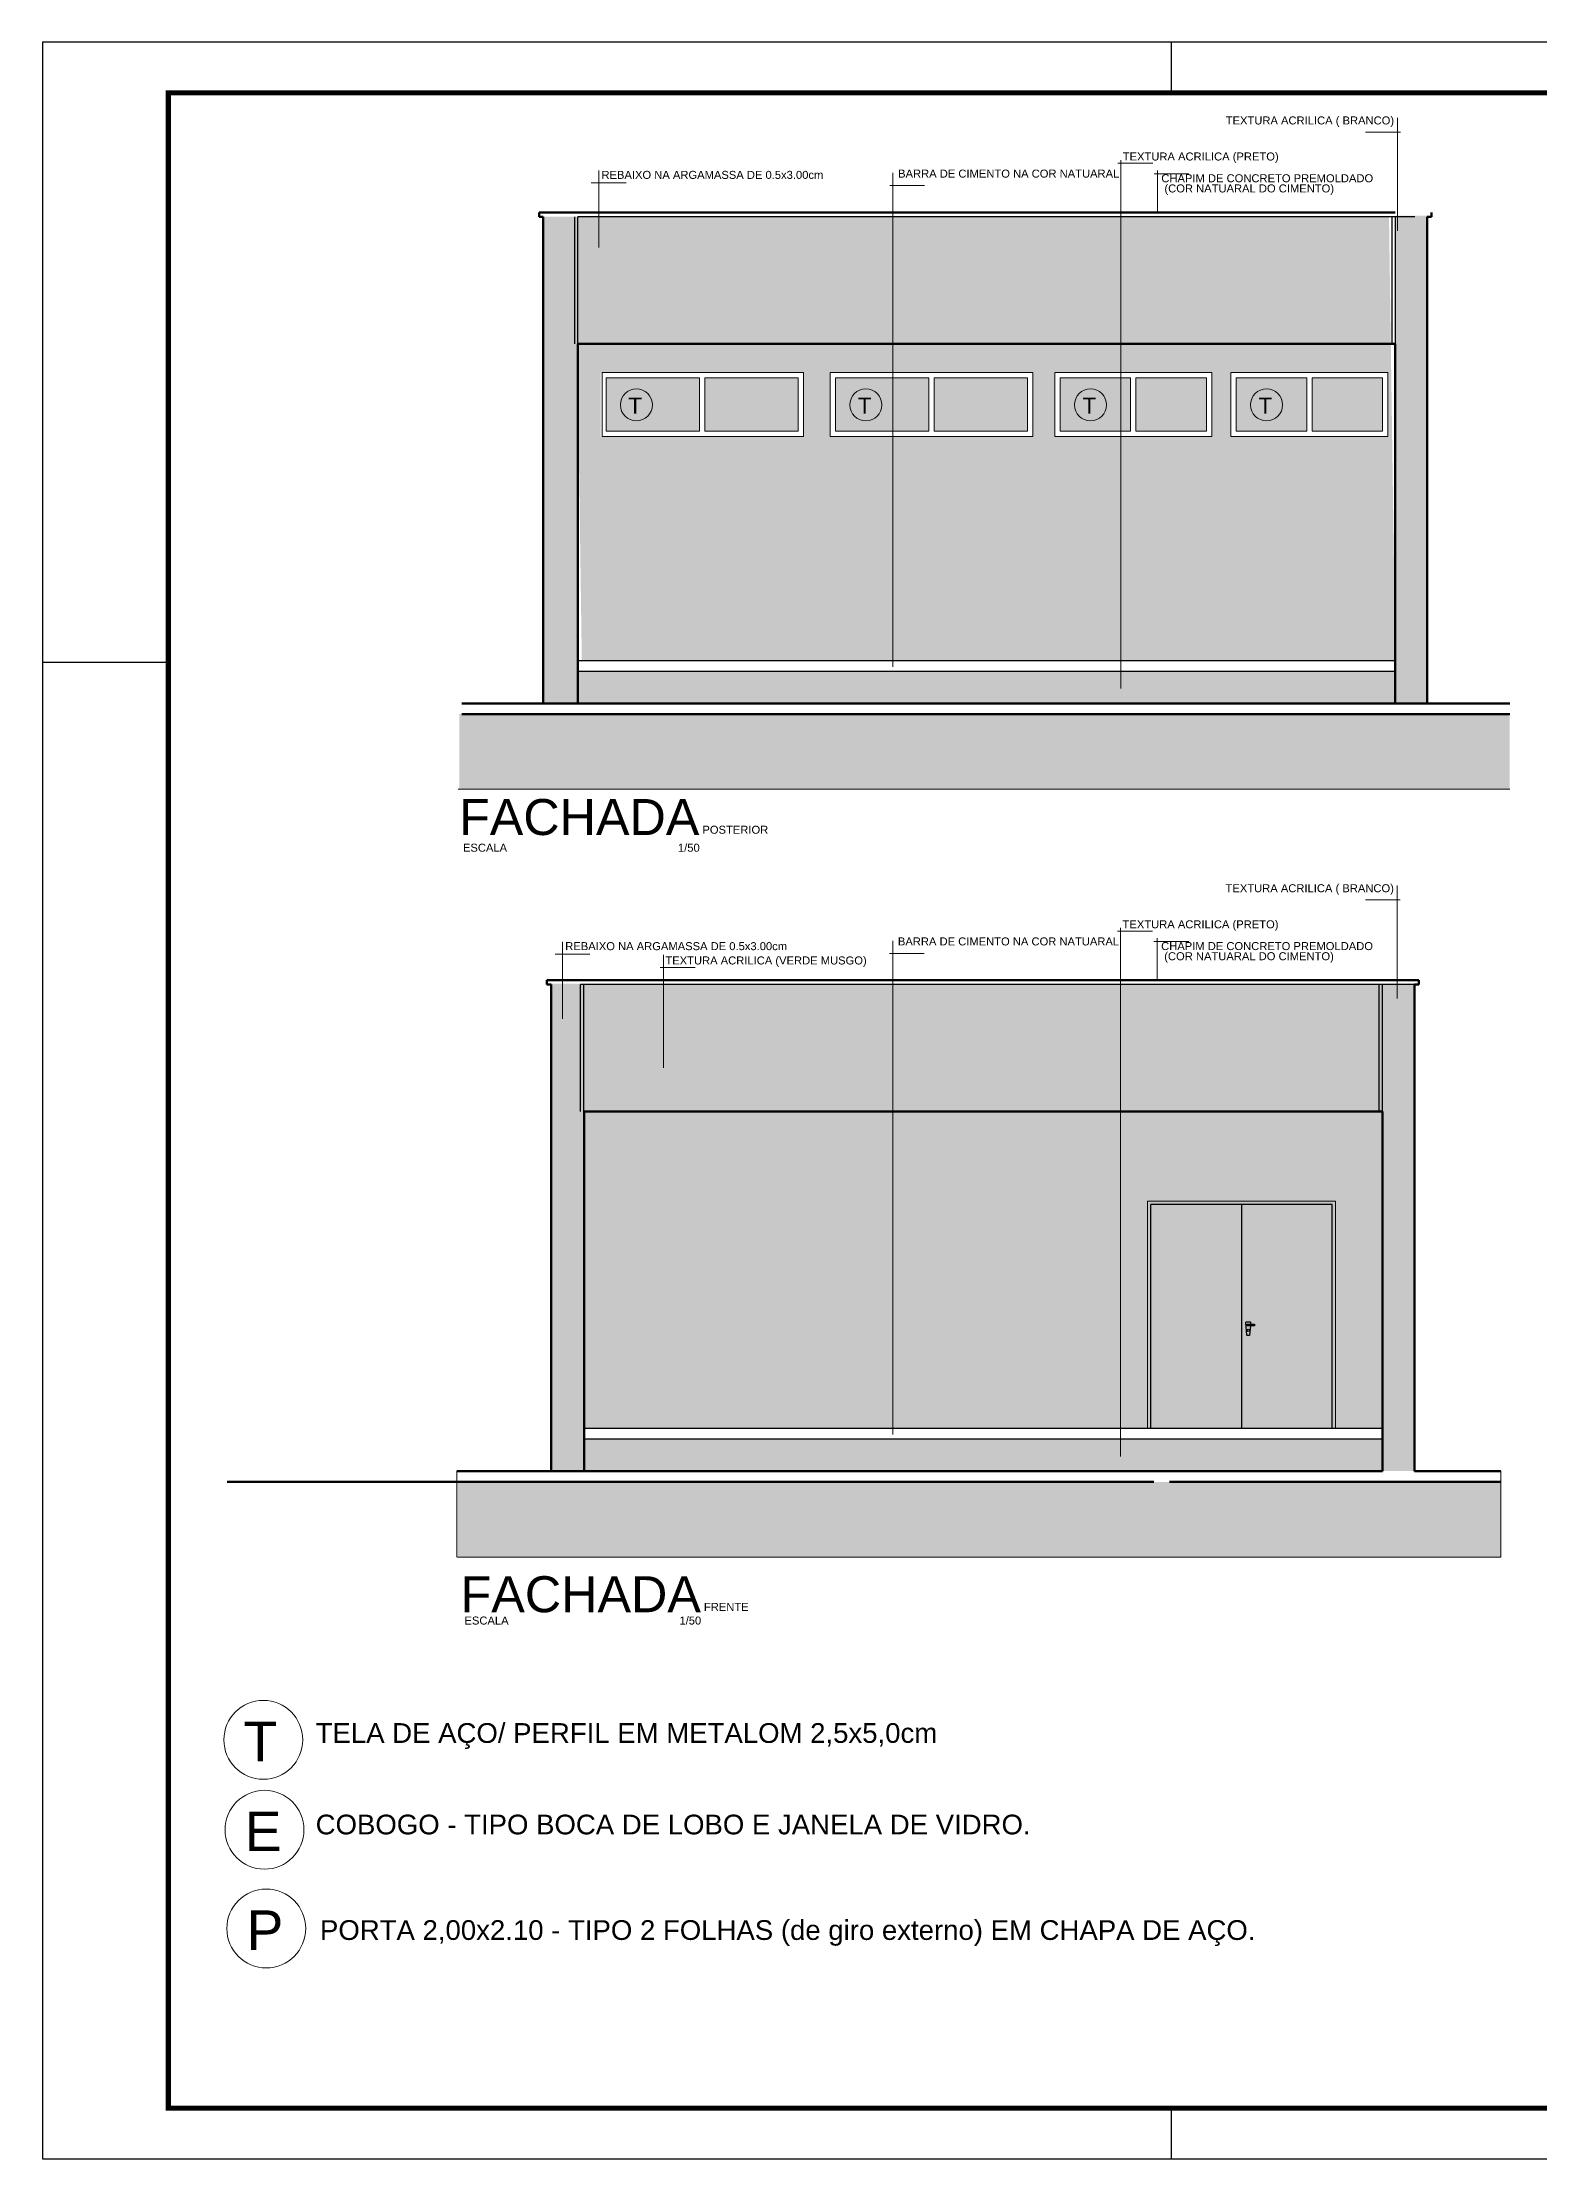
# Model space of a CAD drawing. Header units: metres. Extents: x 4188.7 to 4272.1, y 2012.8 to 2020.9.
# Drawn here: x 4188.74 to 4194.43, y 2012.8 to 2020.85 of the extents above; entities that cross this region are included whole.
import ezdxf

# ---------------------------------------------------------------- set-up
doc = ezdxf.new("R2010")
doc.units = ezdxf.units.M
for name, color, linetype in [('ARQ-FOLHA', 7, 'Continuous'), ('HAT', 8, 'Continuous'), ('lay-out', 252, 'Continuous')]:
    doc.layers.add(name, color=color, linetype=linetype)
for name, color, linetype, lineweight in [('Cotas', 1, 'Continuous', 5), ('ESQUADRIAS', 1, 'Continuous', 9), ('jardim', 61, 'Continuous', 15), ('PAREDE', 5, 'Continuous', 60), ('PISO', 1, 'Continuous', 9), ('TEXTO', 7, 'Continuous', 18)]:
    doc.layers.add(name, color=color, linetype=linetype, lineweight=lineweight)
doc.styles.add('60-50', font='arial.ttf', dxfattribs={"height": 0.075})
pattern_1 = [(0, (3960.5472536, 1936.4826667), (0, 0.00263615352), [0.001521983945, -0.00304396789]), (120, (3960.5472536, 1936.4826667), (-0.002282975918, -0.00131807676), [0.001521983945, -0.00304396789]), (60, (3960.5487756, 1936.4826667), (-0.002282975918, 0.00131807676), [0.001521983945, -0.00304396789])]
pattern_2 = [(0, (3961.4198578, 1936.4826667), (0, 0.00263615352), [0.001521983945, -0.00304396789]), (120, (3961.4198578, 1936.4826667), (-0.002282975918, -0.00131807676), [0.001521983945, -0.00304396789]), (60, (3961.4213797, 1936.4826667), (-0.002282975918, 0.00131807676), [0.001521983945, -0.00304396789])]
pattern_3 = [(0, (3962.2740359, 1936.4826667), (0, 0.00263615352), [0.001521983945, -0.00304396789]), (120, (3962.2740359, 1936.4826667), (-0.002282975918, -0.00131807676), [0.001521983945, -0.00304396789]), (60, (3962.2755578, 1936.4826667), (-0.002282975918, 0.00131807676), [0.001521983945, -0.00304396789])]
pattern_4 = [(0, (3962.9437088, 1936.4826667), (0, 0.00263615352), [0.001521983945, -0.00304396789]), (120, (3962.9437088, 1936.4826667), (-0.002282975918, -0.00131807676), [0.001521983945, -0.00304396789]), (60, (3962.9452308, 1936.4826667), (-0.002282975918, 0.00131807676), [0.001521983945, -0.00304396789])]

# ---------------------------------------------------------------- blocks, each defined once
blk = doc.blocks.new('FOLHA A2')
at = {"layer": 'ARQ-FOLHA'}
for p, q in [((594, 0), (0, 0)), ((0, 0), (0, -420)), ((224, -10), (224, 0)), ((0, -123), (25, -123)), ((224, -420), (224, -410)), ((0, -420), (594, -420))]:
    blk.add_line(p, q, dxfattribs=at)
at = {"layer": 'ARQ-FOLHA', "const_width": 1}
blk.add_lwpolyline([(25, -410), (584, -410), (584, -10), (25, -10), (25, -410)], dxfattribs=at)

msp = doc.modelspace()

# ---------------------------------------------------------------- hatches: boundary and pattern name
at = {"true_color": 0x293189}
h = msp.add_hatch(color=177, dxfattribs=at)
h.dxf.hatch_style = 1
h.paths.add_polyline_path([(4193.29473, 2016.43025), (4192.94974, 2016.43025), (4192.94974, 2015.57793), (4193.29473, 2015.57793)])
h.paths.add_polyline_path([(4193.27188, 2016.21835), (4193.27188, 2016.05248), (4192.97973, 2016.05248), (4192.97973, 2016.21835)], flags=16)
h.paths.add_polyline_path([(4193.63971, 2016.43025), (4193.29473, 2016.43025), (4193.29473, 2015.57793), (4193.63971, 2015.57793)])
h.paths.add_polyline_path([(4193.60353, 2016.2177), (4193.60353, 2016.05183), (4193.31137, 2016.05183), (4193.31137, 2016.2177)], flags=16)
h.paths.add_polyline_path([(4193.32884, 2015.97525), (4193.34503, 2015.97525), (4193.34503, 2015.96886), (4193.32884, 2015.96886), (4193.3257, 2015.93106), (4193.31597, 2015.93106), (4193.3119, 2015.9838), (4193.32884, 2015.9838)], flags=16)
h.paths.add_polyline_path([(4193.32496, 2015.95118, -1), (4193.31616, 2015.95118, -1)], flags=0)
at = {"layer": 'ESQUADRIAS'}
h = msp.add_hatch(dxfattribs=at)
h.set_pattern_fill('HEX', color=250, scale=0.012176)
h.set_pattern_definition(pattern_1)
h.paths.add_polyline_path([(4191.23384, 2019.57387), (4190.87871, 2019.57387), (4190.87871, 2019.37094), (4191.23384, 2019.37094)])
h = msp.add_hatch(dxfattribs=at)
h.set_pattern_fill('HEX', color=250, scale=0.012176)
h.set_pattern_definition(pattern_1)
h.paths.add_polyline_path([(4191.25413, 2019.57387), (4191.60926, 2019.57387), (4191.60926, 2019.37094), (4191.25413, 2019.37094)])
h = msp.add_hatch(dxfattribs=at)
h.set_pattern_fill('HEX', color=250, scale=0.012176)
h.set_pattern_definition(pattern_2)
h.paths.add_polyline_path([(4192.10644, 2019.57387), (4191.75131, 2019.57387), (4191.75131, 2019.37094), (4192.10644, 2019.37094)])
h = msp.add_hatch(dxfattribs=at)
h.set_pattern_fill('HEX', color=250, scale=0.012176)
h.set_pattern_definition(pattern_2)
h.paths.add_polyline_path([(4192.12673, 2019.57387), (4192.48186, 2019.57387), (4192.48186, 2019.37094), (4192.12673, 2019.37094)])
h = msp.add_hatch(dxfattribs=at)
h.set_pattern_fill('HEX', color=250, scale=0.012176)
h.set_pattern_definition(pattern_3)
h.paths.add_polyline_path([(4192.87336, 2019.37094), (4192.87336, 2019.57387), (4192.60549, 2019.57387), (4192.60549, 2019.37094)])
h = msp.add_hatch(dxfattribs=at)
h.set_pattern_fill('HEX', color=250, scale=0.012176)
h.set_pattern_definition(pattern_3)
h.paths.add_polyline_path([(4192.89365, 2019.37094), (4192.89365, 2019.57387), (4193.16152, 2019.57387), (4193.16152, 2019.37094)])
h = msp.add_hatch(dxfattribs=at)
h.set_pattern_fill('HEX', color=250, scale=0.012176)
h.set_pattern_definition(pattern_4)
h.paths.add_polyline_path([(4193.54303, 2019.37094), (4193.54303, 2019.57387), (4193.27516, 2019.57387), (4193.27516, 2019.37094)])
h = msp.add_hatch(dxfattribs=at)
h.set_pattern_fill('HEX', color=250, scale=0.012176)
h.set_pattern_definition(pattern_4)
h.paths.add_polyline_path([(4193.56332, 2019.37094), (4193.56332, 2019.57387), (4193.83119, 2019.57387), (4193.83119, 2019.37094)])
at = {"layer": 'jardim'}
h = msp.add_hatch(color=254, dxfattribs=at)
h.dxf.hatch_style = 1
h.paths.add_polyline_path([(4190.05687, 2019.35065), (4190.74684, 2019.35065)])
h.paths.add_polyline_path([(4190.85841, 2019.35065), (4190.85841, 2019.59416), (4191.62955, 2019.59416), (4191.62955, 2019.35065)], flags=16)
h.paths.add_polyline_path([(4191.73102, 2019.35065), (4191.73102, 2019.59416), (4192.50216, 2019.59416), (4192.50216, 2019.35065)], flags=16)
h.paths.add_polyline_path([(4192.58519, 2019.35065), (4192.58519, 2019.59416), (4193.18181, 2019.59416), (4193.18181, 2019.35065)], flags=16)
h.paths.add_polyline_path([(4193.87988, 2018.49834), (4193.85588, 2020.18672), (4190.76256, 2020.18672), (4190.78657, 2018.49834)])
h.paths.add_polyline_path([(4193.25487, 2019.35065), (4193.25487, 2019.59416), (4193.85149, 2019.59416), (4193.85149, 2019.35065)], flags=16)
h = msp.add_hatch(dxfattribs=at)
h.set_pattern_fill('AR-SAND', color=251, scale=0.020293)
h.set_pattern_definition([(37.5, (3992.429852, 1939.021726), (-0.0012783317, 0.0391012646), [0, -0.0308455413, 0, -0.0344983028, 0, -0.032976319]), (7.5, (3992.42985, 1939.021726), (0.03591429, 0.057270147), [0, -0.016640358, 0, -0.0278015734, 0, -0.0106538876]), (327.5, (3992.40489, 1939.021726), (0.063195652, 0.00011484), [0, -0.0101465596, 0, -0.0365276147, 0, -0.0476888303]), (317.5, (3992.40489, 1939.021726), (0.061003686, 0.017810775), [0, -0.00507328, 0, -0.0239458807, 0, -0.027395711])])
h.paths.add_polyline_path([(4190.75892, 2019.7077), (4190.76231, 2020.18672), (4190.64055, 2020.18672), (4190.64055, 2018.33599), (4190.76231, 2018.33599)])
h = msp.add_hatch(color=254, dxfattribs=at)
h.dxf.hatch_style = 1
h.paths.add_polyline_path([(4190.7688, 2019.70375), (4190.7688, 2020.18672), (4190.64704, 2020.18672), (4190.64704, 2018.33599), (4190.7688, 2018.33599)])
h = msp.add_hatch(color=254, dxfattribs=at)
h.dxf.hatch_style = 1
h.paths.add_polyline_path([(4194.00172, 2019.70375), (4194.00172, 2020.18672), (4193.87996, 2020.18672), (4193.87996, 2018.33599), (4194.00172, 2018.33599)])
h = msp.add_hatch(dxfattribs=at)
h.set_pattern_fill('AR-SAND', color=251, scale=0.020293)
h.set_pattern_definition([(37.5, (3995.67431, 1939.021726), (-0.0012783317, 0.0391012646), [0, -0.0308455413, 0, -0.0344983028, 0, -0.032976319]), (7.5, (3995.67431, 1939.021726), (0.03591429, 0.057270147), [0, -0.016640358, 0, -0.0278015734, 0, -0.0106538876]), (327.5, (3995.649348, 1939.021726), (0.063195652, 0.00011484), [0, -0.0101465596, 0, -0.0365276147, 0, -0.0476888303]), (317.5, (3995.64935, 1939.021726), (0.061003686, 0.017810775), [0, -0.00507328, 0, -0.0239458807, 0, -0.027395711])])
h.paths.add_polyline_path([(4194.00338, 2019.7077), (4194.00338, 2020.19068), (4193.88162, 2020.19068), (4193.88162, 2018.33995), (4194.00338, 2018.33995)])
h = msp.add_hatch(dxfattribs=at)
h.set_pattern_fill('AR-SAND', scale=0.020293)
h.set_pattern_definition([(37.5, (3959.63901, 1936.482667), (-0.0012783317, 0.0391012646), [0, -0.0308455413, 0, -0.0344983028, 0, -0.032976319]), (7.5, (3959.63901, 1936.482667), (0.03591429, 0.057270147), [0, -0.0166403578, 0, -0.0278015734, 0, -0.0106538876]), (327.5, (3959.61405, 1936.482667), (0.063195652, 0.00011484), [0, -0.0101465596, 0, -0.0365276147, 0, -0.0476888303]), (317.5, (3959.61405, 1936.482667), (0.061003686, 0.017810775), [0, -0.00507328, 0, -0.0239458807, 0, -0.027395711])])
h.paths.add_polyline_path([(4193.87988, 2018.33599), (4193.87988, 2018.45775), (4190.77191, 2018.45775), (4190.77191, 2018.33599)])
h = msp.add_hatch(color=251, dxfattribs=at)
h.dxf.hatch_style = 1
h.paths.add_polyline_path([(4194.31493, 2018.00909), (4194.31493, 2018.29541), (4190.32107, 2018.29541), (4190.32107, 2018.00909)])
h = msp.add_hatch(dxfattribs=at)
h.set_pattern_fill('AR-SAND', color=251, scale=0.020293)
h.set_pattern_definition([(37.5, (3992.461812, 1936.101323), (-0.0012783317, 0.0391012646), [0, -0.0308455413, 0, -0.0344983028, 0, -0.032976319]), (7.5, (3992.46181, 1936.101323), (0.03591429, 0.057270147), [0, -0.016640358, 0, -0.0278015734, 0, -0.0106538876]), (327.5, (3992.436852, 1936.101323), (0.063195652, 0.00011484), [0, -0.0101465596, 0, -0.0365276147, 0, -0.0476888303]), (317.5, (3992.43685, 1936.101323), (0.061003686, 0.017810775), [0, -0.00507328, 0, -0.0239458807, 0, -0.027395711])])
h.paths.add_polyline_path([(4190.79489, 2016.78335), (4190.79088, 2017.27028), (4190.66913, 2017.27028), (4190.66913, 2015.41954), (4190.79663, 2015.41559)])
h = msp.add_hatch(color=254, dxfattribs=at)
h.dxf.hatch_style = 1
h.paths.add_polyline_path([(4190.79862, 2016.78334), (4190.79862, 2017.26632), (4190.67686, 2017.26632), (4190.67686, 2015.41559), (4190.79862, 2015.41559)])
h = msp.add_hatch(color=254, dxfattribs=at)
h.dxf.hatch_style = 1
h.paths.add_polyline_path([(4193.83114, 2015.57793), (4193.83114, 2017.26632), (4190.79501, 2017.26632), (4190.79501, 2015.57793), (4190.82747, 2015.57793), (4191.30599, 2015.57793)])
h = msp.add_hatch(color=254, dxfattribs=at)
h.dxf.hatch_style = 1
h.paths.add_polyline_path([(4193.95298, 2016.78334), (4193.95298, 2017.26632), (4193.83122, 2017.26632), (4193.83122, 2015.41559), (4193.95298, 2015.41559)])
h = msp.add_hatch(dxfattribs=at)
h.set_pattern_fill('AR-SAND', color=251, scale=0.020293)
h.set_pattern_definition([(37.5, (3995.625564, 1936.101323), (-0.0012783317, 0.0391012646), [0, -0.0308455413, 0, -0.0344983028, 0, -0.032976319]), (7.5, (3995.625564, 1936.101323), (0.03591429, 0.057270147), [0, -0.016640358, 0, -0.0278015734, 0, -0.0106538876]), (327.5, (3995.600603, 1936.101323), (0.063195652, 0.00011484), [0, -0.0101465596, 0, -0.0365276147, 0, -0.0476888303]), (317.5, (3995.600603, 1936.101323), (0.061003686, 0.017810775), [0, -0.00507328, 0, -0.0239458807, 0, -0.027395711])])
h.paths.add_polyline_path([(4193.95464, 2016.7873), (4193.95464, 2017.27028), (4193.83288, 2017.27028), (4193.83288, 2015.41954), (4193.95464, 2015.41954)])
h = msp.add_hatch(dxfattribs=at)
h.set_pattern_fill('AR-SAND', scale=0.020293)
h.set_pattern_definition([(37.5, (3991.694393, 1936.097368), (-0.0012783317, 0.0391012646), [0, -0.0308455413, 0, -0.0344983028, 0, -0.032976319]), (7.5, (3991.694393, 1936.09737), (0.03591429, 0.057270147), [0, -0.016640358, 0, -0.0278015734, 0, -0.0106538876]), (327.5, (3991.669433, 1936.097368), (0.063195652, 0.00011484), [0, -0.0101465596, 0, -0.0365276147, 0, -0.0476888303]), (317.5, (3991.66943, 1936.09737), (0.061003686, 0.017810775), [0, -0.00507328, 0, -0.0239458807, 0, -0.027395711])])
h.paths.add_polyline_path([(4191.30599, 2015.53735), (4190.79501, 2015.53735), (4190.79501, 2015.41559), (4191.30599, 2015.41559)])
h.paths.add_polyline_path([(4193.83114, 2015.41559), (4193.83114, 2015.53735), (4191.30599, 2015.53735), (4191.30599, 2015.41559)])
h = msp.add_hatch(color=251, dxfattribs=at)
h.dxf.hatch_style = 1
h.paths.add_polyline_path([(4194.28055, 2015.08869), (4194.28055, 2015.375), (4190.31397, 2015.375), (4190.31397, 2015.08869)])

# ---------------------------------------------------------------- linework, layer by layer
at = {"layer": 'Cotas'}
for p, q in [((4193.65188, 2016.44242), (4192.93757, 2016.44242)), ((4192.93757, 2015.57793), (4192.93757, 2016.44242)), ((4193.65188, 2015.57793), (4193.65188, 2016.44242))]:
    msp.add_line(p, q, dxfattribs=at)
for points in [[(4190.86384, 2019.59416), (4191.62955, 2019.59416), (4191.62955, 2019.35065), (4190.86384, 2019.35065)], [(4191.73102, 2019.59416), (4192.50216, 2019.59416), (4192.50216, 2019.35065), (4191.73102, 2019.35065)], [(4192.58519, 2019.59416), (4193.18181, 2019.59416), (4193.18181, 2019.35065), (4192.58519, 2019.35065)], [(4193.25487, 2019.59416), (4193.85149, 2019.59416), (4193.85149, 2019.35065), (4193.25487, 2019.35065)]]:
    msp.add_lwpolyline(points, close=True, dxfattribs=at)
for centre, radius in [((4190.99394, 2019.47113), 0.06088), ((4191.86654, 2019.47113), 0.06088), ((4192.72072, 2019.47113), 0.06088), ((4193.39039, 2019.47113), 0.06088), ((4189.57543, 2014.39368), 0.15), ((4189.57543, 2014.39368), 0.15), ((4189.58008, 2014.05178), 0.15), ((4189.58675, 2013.676), 0.15)]:
    msp.add_circle(centre, radius, dxfattribs=at)
at = {"layer": 'ESQUADRIAS', "color": 250}
for p, q in [((4191.23384, 2019.57387), (4191.23384, 2019.37094)), ((4191.25413, 2019.57387), (4191.25413, 2019.37094)), ((4192.10644, 2019.57387), (4192.10644, 2019.37094)), ((4192.12673, 2019.57387), (4192.12673, 2019.37094))]:
    msp.add_line(p, q, dxfattribs=at)
for points in [[(4191.23384, 2019.37094), (4190.87871, 2019.37094), (4190.87871, 2019.57387), (4191.23384, 2019.57387)], [(4191.25413, 2019.37094), (4191.60926, 2019.37094), (4191.60926, 2019.57387), (4191.25413, 2019.57387)], [(4192.10644, 2019.37094), (4191.75131, 2019.37094), (4191.75131, 2019.57387), (4192.10644, 2019.57387)], [(4192.12673, 2019.37094), (4192.48186, 2019.37094), (4192.48186, 2019.57387), (4192.12673, 2019.57387)], [(4192.87336, 2019.57387), (4192.87336, 2019.37094), (4192.60549, 2019.37094), (4192.60549, 2019.57387), (4192.87336, 2019.57387), (4192.87336, 2019.37094)], [(4192.89365, 2019.57387), (4192.89365, 2019.37094), (4193.16152, 2019.37094), (4193.16152, 2019.57387), (4192.89365, 2019.57387), (4192.89365, 2019.37094)], [(4193.54303, 2019.57387), (4193.54303, 2019.37094), (4193.27516, 2019.37094), (4193.27516, 2019.57387), (4193.54303, 2019.57387), (4193.54303, 2019.37094)], [(4193.56332, 2019.57387), (4193.56332, 2019.37094), (4193.83119, 2019.37094), (4193.83119, 2019.57387), (4193.56332, 2019.57387), (4193.56332, 2019.37094)]]:
    msp.add_lwpolyline(points, dxfattribs=at)
at = {"layer": 'HAT'}
for p, q in [((4190.75973, 2019.70375), (4190.75973, 2020.18672)), ((4193.95363, 2020.18672), (4190.77191, 2020.18672)), ((4190.77191, 2019.70375), (4190.77191, 2020.18672)), ((4190.77191, 2019.70375), (4190.77191, 2020.18672)), ((4193.87988, 2020.18672), (4193.07029, 2020.18672)), ((4193.8677, 2019.70375), (4193.8677, 2020.18672)), ((4193.87997, 2019.70375), (4193.87997, 2020.18672)), ((4194.00164, 2019.70375), (4194.00164, 2020.18672)), ((4193.95289, 2017.26632), (4190.78144, 2017.26632)), ((4193.83114, 2017.26632), (4190.78144, 2017.26632)), ((4190.78144, 2016.78335), (4190.78144, 2017.26632)), ((4190.79362, 2016.78335), (4190.79362, 2017.26632)), ((4190.79362, 2016.78335), (4190.79362, 2017.26632)), ((4193.83114, 2017.26632), (4193.02154, 2017.26632)), ((4193.81896, 2016.78335), (4193.81896, 2017.26632)), ((4193.83122, 2016.78335), (4193.83122, 2017.26632)), ((4193.95289, 2016.78335), (4193.95289, 2017.26632))]:
    msp.add_line(p, q, dxfattribs=at)
at = {"layer": 'jardim', "color": 251}
for p, q in [((4190.31596, 2018.00909), (4194.31493, 2018.00909)), ((4190.31072, 2015.08869), (4190.31072, 2015.41559)), ((4194.28055, 2015.08869), (4194.28055, 2015.41559)), ((4190.31397, 2015.08869), (4193.83114, 2015.08869)), ((4193.02154, 2015.08869), (4194.28055, 2015.08869))]:
    msp.add_line(p, q, dxfattribs=at)
at = {"layer": 'lay-out'}
for p, q in [((4193.87988, 2018.49834), (4190.77191, 2018.49834)), ((4193.87988, 2018.45775), (4190.77191, 2018.45775)), ((4193.63971, 2016.43025), (4192.94974, 2016.43025)), ((4192.94974, 2015.57793), (4192.94974, 2016.43025)), ((4193.29473, 2016.43025), (4193.29473, 2015.57793)), ((4193.63971, 2015.57793), (4193.63971, 2016.43025)), ((4193.83114, 2015.57793), (4190.79501, 2015.57793)), ((4193.83114, 2015.57793), (4193.02154, 2015.57793)), ((4193.83114, 2015.53735), (4190.79501, 2015.53735)), ((4193.83114, 2015.53735), (4193.02154, 2015.53735)), ((4190.31072, 2015.41559), (4193.83114, 2015.41559)), ((4193.02154, 2015.41559), (4193.83114, 2015.41559))]:
    msp.add_line(p, q, dxfattribs=at)
msp.add_lwpolyline([(4193.32884, 2015.96886), (4193.32586, 2015.93292, -0.3901208), (4193.32383, 2015.93106), (4193.31785, 2015.93106, -0.3918531), (4193.31583, 2015.93293), (4193.31207, 2015.98161, -0.4369383), (4193.3141, 2015.9838), (4193.32681, 2015.9838, -0.4142136), (4193.32884, 2015.98177), (4193.32884, 2015.97525)], format="xyb", dxfattribs=at)
msp.add_lwpolyline([(4193.3168, 2015.97525), (4193.34503, 2015.97525), (4193.34503, 2015.96886), (4193.3168, 2015.96886)], close=True, dxfattribs=at)
msp.add_circle((4193.32056, 2015.95118), 0.0044, dxfattribs=at)
at = {"layer": 'PAREDE'}
for p, q in [((4190.62374, 2020.18672), (4190.62374, 2020.20296)), ((4190.62374, 2020.20296), (4193.87988, 2020.20296)), ((4190.63997, 2020.18672), (4190.62374, 2020.18672)), ((4190.63997, 2018.33599), (4190.63997, 2020.18672)), ((4194.00164, 2020.18672), (4194.01787, 2020.18672)), ((4194.00164, 2020.18672), (4194.01787, 2020.18672)), ((4194.00164, 2018.33599), (4194.00164, 2020.18672)), ((4194.01787, 2020.18672), (4194.01787, 2020.20296)), ((4194.01787, 2020.18672), (4194.01787, 2020.20296)), ((4190.77191, 2018.33599), (4190.77191, 2019.70375)), ((4193.8677, 2019.70375), (4190.77243, 2019.70375)), ((4193.87988, 2019.70375), (4193.07029, 2019.70375)), ((4193.87988, 2018.33599), (4193.87988, 2019.70375)), ((4190.33042, 2018.33599), (4194.31493, 2018.33599)), ((4190.33042, 2018.29541), (4194.31493, 2018.29541)), ((4190.65369, 2017.26632), (4190.65369, 2017.28256)), ((4190.65369, 2017.28256), (4193.96913, 2017.28256)), ((4190.66992, 2017.26632), (4190.65369, 2017.26632)), ((4190.66992, 2015.41559), (4190.66992, 2017.26632)), ((4193.02154, 2017.28256), (4193.83114, 2017.28256)), ((4193.95289, 2017.26632), (4193.96913, 2017.26632)), ((4193.95289, 2015.41559), (4193.95289, 2017.26632)), ((4193.96913, 2017.26632), (4193.96913, 2017.28256)), ((4190.79501, 2015.41559), (4190.79501, 2016.78335)), ((4193.81896, 2016.78335), (4190.79501, 2016.78335)), ((4190.79501, 2015.41559), (4190.79501, 2016.78335)), ((4193.83114, 2016.78335), (4193.02154, 2016.78335)), ((4193.83114, 2015.41559), (4193.83114, 2016.78335)), ((4190.31072, 2015.41559), (4193.83114, 2015.41559)), ((4193.02154, 2015.41559), (4193.83114, 2015.41559)), ((4193.95289, 2015.41559), (4194.28055, 2015.41559)), ((4189.43838, 2015.375), (4192.96207, 2015.375)), ((4193.02154, 2015.375), (4194.28055, 2015.375))]:
    msp.add_line(p, q, dxfattribs=at)
at = {"layer": 'PISO'}
for p, q in [((4193.88824, 2020.13379), (4193.88814, 2020.56355)), ((4193.76666, 2020.50867), (4193.89907, 2020.50867)), ((4192.82482, 2020.39023), (4192.95723, 2020.39023)), ((4192.83618, 2018.39209), (4192.83608, 2020.4024)), ((4190.82237, 2020.31588), (4190.95478, 2020.31588)), ((4190.85075, 2020.06944), (4190.85075, 2020.36284)), ((4191.9572, 2020.30527), (4192.0896, 2020.30527)), ((4191.96934, 2018.47529), (4191.96934, 2020.35328)), ((4192.96295, 2020.35066), (4193.09536, 2020.35066)), ((4192.9751, 2020.20296), (4192.9751, 2020.36273)), ((4193.8875, 2017.21339), (4193.8874, 2017.64315)), ((4193.76593, 2017.58827), (4193.89833, 2017.58827)), ((4192.83544, 2015.47169), (4192.83535, 2017.482)), ((4190.71303, 2017.13586), (4190.71303, 2017.42926)), ((4191.9686, 2015.55489), (4191.9686, 2017.43288)), ((4192.82409, 2017.46983), (4192.95649, 2017.46983)), ((4192.96221, 2017.43025), (4193.09462, 2017.43025)), ((4192.97436, 2017.28256), (4192.97436, 2017.44233)), ((4190.68465, 2017.3823), (4190.81706, 2017.3823)), ((4191.08486, 2017.33139), (4191.21726, 2017.33139)), ((4191.0971, 2016.94964), (4191.097, 2017.3794)), ((4191.95646, 2017.38486), (4192.08886, 2017.38486))]:
    msp.add_line(p, q, dxfattribs=at)

# ---------------------------------------------------------------- block references
at = {"layer": 'ARQ-FOLHA', "xscale": 0.01916579205580684, "yscale": 0.01916579205580684, "zscale": 0.01916579205580684}
msp.add_blockref('FOLHA A2', (4188.73517, 2020.85025), dxfattribs=at)

# ---------------------------------------------------------------- texts
at = {"layer": 'TEXTO', "style": '60-50'}
for s, height, p in [('TEXTURA ACRILICA ( BRANCO)', 0.0304397, (4193.23509, 2020.53792)), ('TEXTURA ACRILICA (PRETO)', 0.0304397, (4192.84345, 2020.4008)), ('REBAIXO NA ARGAMASSA DE 0.5x3.00cm', 0.0304397, (4190.86123, 2020.33087)), ('BARRA DE CIMENTO NA COR NATUARAL', 0.0304397, (4191.98924, 2020.33569)), ('CHAPIM DE CONCRETO PREMOLDADO ', 0.0304397, (4192.99017, 2020.31797)), (' (COR NATUARAL DO CIMENTO)', 0.0304397, (4192.99017, 2020.27932)), ('T', 0.06107, (4190.9634, 2019.43808)), ('T', 0.06107, (4191.83601, 2019.43808)), ('T', 0.06107, (4192.69019, 2019.43808)), ('T', 0.06107, (4193.35986, 2019.43808)), ('FACHADA ', 0.136911, (4190.31973, 2017.83513)), ('ESCALA                                                       1/50', 0.0304397, (4190.33456, 2017.7717)), ('POSTERIOR', 0.03044, (4191.24508, 2017.84007)), ('TEXTURA ACRILICA ( BRANCO)', 0.0304397, (4193.23435, 2017.61752)), ('TEXTURA ACRILICA (PRETO)', 0.0304397, (4192.84271, 2017.4804)), ('REBAIXO NA ARGAMASSA DE 0.5x3.00cm', 0.0304397, (4190.72351, 2017.39728)), ('BARRA DE CIMENTO NA COR NATUARAL', 0.0304397, (4191.98851, 2017.41529)), ('CHAPIM DE CONCRETO PREMOLDADO ', 0.0304397, (4192.98943, 2017.39757)), ('TEXTURA ACRILICA (VERDE MUSGO)', 0.0304397, (4191.10437, 2017.34287)), (' (COR NATUARAL DO CIMENTO)', 0.0304397, (4192.98943, 2017.35892)), ('FACHADA ', 0.136911, (4190.32549, 2014.87901)), ('FRENTE', 0.03044, (4191.25083, 2014.88395)), ('ESCALA                                                       1/50', 0.0304397, (4190.34032, 2014.83217)), ('T', 0.15047, (4189.5002, 2014.31226)), ('TELA DE AÇO/ PERFIL EM METALOM 2,5x5,0cm ', 0.075, (4189.7745, 2014.38214)), ('E', 0.15047, (4189.50485, 2013.97036)), ('COBOGO - TIPO BOCA DE LOBO E JANELA DE VIDRO.', 0.075, (4189.7745, 2014.03413)), ('P', 0.15047, (4189.51152, 2013.59457)), ('PORTA 2,00x2.10 - TIPO 2 FOLHAS (de giro externo) EM CHAPA DE AÇO.', 0.075, (4189.7909, 2013.63266))]:
    msp.add_text(s, height=height, dxfattribs=at).set_placement(p)

doc.saveas('drawing.dxf')
